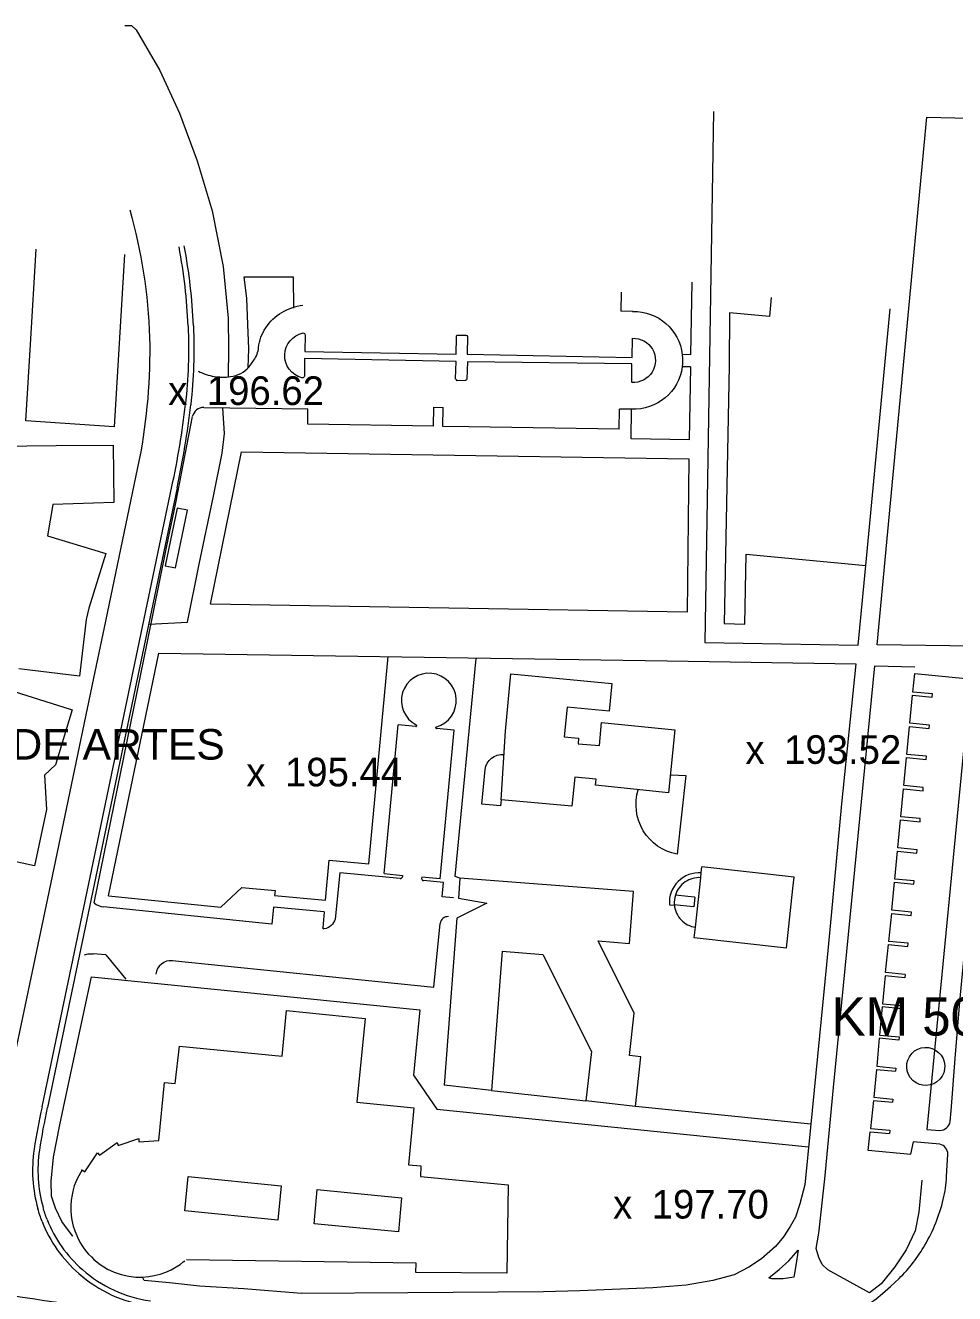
# Model space of a CAD drawing. Header units: millimetres. Extents: x 949 to 2135, y 1001 to 2286.
# Drawn here: x 1388.7 to 1632.1, y 1830.2 to 2162.3 of the extents above; entities that cross this region are included whole.
import ezdxf
from ezdxf.enums import TextEntityAlignment as Align

# ---------------------------------------------------------------- set-up
doc = ezdxf.new("R2010")
doc.units = ezdxf.units.MM
for name, color, linetype, lineweight in [('Nivel 11', 7, 'Continuous', 0), ('Nivel 12', 7, 'Continuous', 0), ('Nivel 15', 7, 'Continuous', 0), ('Nivel 24', 7, 'Continuous', 0), ('Nivel 25', 7, 'Continuous', 0), ('Nivel 27', 7, 'Continuous', 0), ('Nivel 3', 7, 'Continuous', 0), ('Nivel 45', 7, 'Continuous', 0)]:
    doc.layers.add(name, color=color, linetype=linetype, lineweight=lineweight)
doc.styles.add('Style-arial', font='arial.shx')
doc.styles.add('Style-font000', font='font000.shx')
doc.styles.add('Style-font001', font='font001.shx')
doc.styles.add('Style-font023', font='font023.shx')

msp = doc.modelspace()

# ---------------------------------------------------------------- linework, layer by layer
at = {"layer": 'Nivel 11', "color": 1, "linetype": 'Continuous', "lineweight": 0}
for p, q in [((1414.73, 2102.28), (1412.03, 2057.1)), ((1584.09, 2090.99), (1583.62, 2086.02)), ((1573.16, 2087.01), (1573.05, 2073.14)), ((1583.62, 2086.02), (1573.16, 2087.01)), ((1608.88, 2020.84), (1615.25, 2088.04)), ((1573.05, 2073.14), (1571.81, 2005.6)), ((1412.03, 2057.1), (1388.85, 2058.67)), ((1376.63, 2052.08), (1396.77, 2052.21)), ((1396.77, 2052.21), (1411.68, 2052.33)), ((1411.74, 2052.34), (1411.87, 2037.32)), ((1395.91, 2036.84), (1394.57, 2028.59)), ((1411.87, 2037.32), (1395.91, 2036.84)), ((1394.57, 2028.59), (1409.77, 2023.98)), ((1409.77, 2023.98), (1405.33, 2009.61)), ((1577.21, 2005.5), (1577.54, 2023.81)), ((1577.54, 2023.81), (1608.88, 2020.84)), ((1405.33, 2009.61), (1404.7, 2006.72)), ((1404.7, 2006.72), (1402.9, 1991.83)), ((1571.81, 2005.6), (1577.21, 2005.5)), ((1402.89, 1991.85), (1387.06, 1993.74)), ((1514.47, 1977.42), (1515.93, 1992.49)), ((1515.93, 1992.49), (1542.39, 1989.93)), ((1542.39, 1989.93), (1541.69, 1982.67)), ((1385.79, 1987.81), (1400.46, 1983.18)), ((1401.02, 1983), (1396.67, 1968.67)), ((1400.46, 1983.18), (1401.02, 1983)), ((1530.66, 1983.74), (1529.9, 1975.95)), ((1541.69, 1982.67), (1530.66, 1983.74)), ((1539.09, 1973.71), (1539.64, 1979.68)), ((1539.64, 1979.68), (1558.85, 1977.76)), ((1513.33, 1959.45), (1514.47, 1977.42)), ((1558.85, 1977.76), (1557.22, 1961.26)), ((1529.9, 1975.95), (1533.65, 1975.6)), ((1533.65, 1975.6), (1533.52, 1974.16)), ((1533.52, 1974.16), (1539.09, 1973.71)), ((1532.65, 1965.43), (1531.88, 1957.81)), ((1538.27, 1964.86), (1532.65, 1965.43)), ((1538.11, 1963.28), (1538.27, 1964.86)), ((1557.22, 1961.26), (1538.11, 1963.28)), ((1531.88, 1957.81), (1513.33, 1959.45)), ((1391.13, 1942.16), (1356.77, 1949.48)), ((1565.64, 1939.08), (1565.78, 1940.35)), ((1565.78, 1940.35), (1565.95, 1941.88)), ((1590.11, 1939.25), (1565.95, 1941.88)), ((1502.58, 1938.97), (1502.18, 1933.71)), ((1548, 1935.48), (1502.58, 1938.97)), ((1564.23, 1926.09), (1565.64, 1939.08)), ((1588.09, 1920.66), (1589.78, 1936.24)), ((1589.78, 1936.24), (1590.11, 1939.25)), ((1502.18, 1933.71), (1509.62, 1932.37)), ((1546.95, 1921.87), (1548, 1935.48)), ((1562.24, 1934.14), (1558.99, 1934.49)), ((1564.07, 1933.94), (1562.24, 1934.14)), ((1564.07, 1933.94), (1563.8, 1931.45)), ((1509.62, 1932.37), (1501.77, 1928.44)), ((1557.44, 1932), (1558.74, 1931.86)), ((1561.97, 1931.65), (1558.72, 1932.01)), ((1563.8, 1931.45), (1561.97, 1931.65)), ((1501.77, 1928.44), (1498.41, 1884.77)), ((1563.92, 1923.29), (1564.23, 1926.09)), ((1588.09, 1920.66), (1563.93, 1923.29)), ((1513.65, 1919.8), (1510.85, 1883.38)), ((1513.65, 1919.8), (1524.3, 1918.98)), ((1548.21, 1903.64), (1538.77, 1922.5)), ((1538.77, 1922.5), (1546.95, 1921.87)), ((1524.3, 1918.98), (1537.03, 1893.57)), ((1547.02, 1892.51), (1548.21, 1903.64)), ((1537.03, 1893.57), (1535.52, 1880.61)), ((1549.93, 1892.19), (1547.02, 1892.51)), ((1548.54, 1879.16), (1549.93, 1892.19)), ((1510.85, 1883.38), (1498.41, 1884.77)), ((1548.54, 1879.15), (1535.52, 1880.61))]:
    msp.add_line(p, q, dxfattribs=at)
at = {"layer": 'Nivel 11', "color": 1, "linetype": 'Continuous', "lineweight": 0, "flags": 128}
for points in [[(1388.85, 2058.67), (1390.08, 2078.7), (1391.58, 2103.68)], [(1396.67, 1968.67), (1393.72, 1965.95), (1394.23, 1956.93), (1391.13, 1942.16)], [(1513.33, 1959.45), (1513.22, 1957.88), (1508.28, 1958.32), (1509.16, 1967.39)], [(1557.91, 1966), (1561.69, 1965.8), (1559.45, 1945.22)], [(1403.48, 1862.62), (1404.32, 1862.09), (1407.63, 1867.06), (1408.16, 1866.42), (1412.77, 1869.74), (1413.07, 1868.96), (1418.43, 1870.8), (1418.45, 1869.9), (1423.66, 1870.22), (1425.21, 1885.41), (1428.01, 1885.14), (1429.08, 1894.96), (1456.04, 1892.38), (1457.15, 1904.29), (1477.78, 1902.19), (1475.58, 1880.32), (1490.52, 1878.8), (1489.11, 1863.89), (1492.34, 1863.65), (1492.21, 1860.83), (1515.2, 1858.64), (1514.81, 1835.49), (1491, 1835.71), (1491.13, 1838.13), (1430.94, 1838.97)], [(1403.65, 1862.61), (1403.16, 1861.77), (1402.7, 1860.98), (1402.33, 1860.25), (1401.95, 1859.43), (1401.55, 1858.38), (1401.27, 1857.35), (1400.97, 1856.04), (1400.75, 1854.59), (1400.67, 1853.16), (1400.67, 1851.95), (1400.73, 1850.62), (1400.91, 1849.39), (1401.28, 1847.86), (1401.66, 1846.59), (1402.18, 1845.36), (1402.56, 1844.53), (1403.19, 1843.34), (1403.63, 1842.67), (1404.16, 1841.9), (1404.78, 1841.12), (1405.27, 1840.52), (1406.02, 1839.77), (1406.67, 1839.13), (1407.42, 1838.47), (1408.02, 1838.02), (1408.6, 1837.62)], [(1408.6, 1837.62), (1409.31, 1837.15), (1410.25, 1836.6), (1411.99, 1835.81), (1413.86, 1835.18), (1415.88, 1834.74), (1417.65, 1834.48), (1419.41, 1834.49), (1421.08, 1834.62), (1422.45, 1834.88), (1424.08, 1835.29), (1425.56, 1835.79), (1426.91, 1836.43), (1428.24, 1837.16), (1429.26, 1837.79), (1430.07, 1838.45), (1430.51, 1838.79)]]:
    msp.add_lwpolyline(points, dxfattribs=at)
for points in [[(1445.33, 2050.58), (1562.48, 2048.77), (1562.05, 2008.61), (1437.2, 2010.73), (1445.33, 2050.58)], [(1425.32, 2020.76), (1428.07, 2020.19), (1431.2, 2035.29), (1428.46, 2035.86), (1425.32, 2020.76)], [(1431.41, 1860.79), (1455.78, 1858.38), (1454.89, 1849.39), (1430.52, 1851.8), (1431.41, 1860.79)], [(1465.21, 1857.39), (1487.3, 1855.24), (1486.43, 1846.31), (1464.34, 1848.46), (1465.21, 1857.39)]]:
    msp.add_lwpolyline(points, close=True, dxfattribs=at)
at = {"layer": 'Nivel 11', "color": 1, "linetype": 'Continuous', "lineweight": 0, "extrusion": (0, 0, -1)}
for centre, radius, start, end in [((-1513.69, 1966.82), 4.57, 7.1447, 95.1441), ((-1561.91, 1958.22), 13.23, 280.7563, 17.0454)]:
    msp.add_arc(centre, radius, start, end, dxfattribs=at)
at = {"layer": 'Nivel 11', "color": 1, "linetype": 'Continuous', "lineweight": 0}
for radius, start, end in [(7.82, 85.976, 184.0967), (6.54, 123.788, 162.7607), (6.54, 86.4057, 123.788), (6.54, 162.7607, 184.796), (6.54, 184.796, 186.1466), (6.54, 186.1466, 223.7778), (6.54, 223.7779, 261.1582)]:
    msp.add_arc((1565.23, 1932.55), radius, start, end, dxfattribs=at)
at = {"layer": 'Nivel 12', "color": 7, "linetype": 'Continuous', "lineweight": 0}
for p, q in [((1569.01, 2139.67), (1566.72, 2000.7)), ((1606.89, 1999.93), (1608.88, 2020.84)), ((1566.72, 2000.7), (1606.89, 1999.93)), ((1501.34, 1939.4), (1506.79, 1996.51)), ((1502.58, 1938.97), (1501.34, 1939.4)), ((1510.85, 1883.38), (1535.52, 1880.61)), ((1548.55, 1879.23), (1594.44, 1874.6)), ((1419.88, 1833.57), (1419.41, 1834.49)), ((1426.53, 1832.96), (1419.88, 1833.57))]:
    msp.add_line(p, q, dxfattribs=at)
at = {"layer": 'Nivel 12', "color": 7, "linetype": 'Continuous', "lineweight": 0, "flags": 128}
for points in [[(1410.51, 1934.31), (1423.73, 1997.9), (1556.85, 1995.86), (1606.26, 1995.1), (1602.55, 1958.38), (1599.83, 1929.21), (1598.54, 1916.37), (1594.35, 1873.7), (1592.89, 1858.62), (1591.61, 1853.63), (1590.45, 1850.17), (1589.1, 1847.7), (1587.35, 1844.99), (1585.23, 1842.52), (1581.55, 1839.3), (1578.26, 1837.08), (1574.39, 1835.11), (1568.78, 1833.62), (1561.82, 1832.39), (1553.12, 1831.65), (1533.97, 1830.91), (1524.49, 1830.66), (1488.9, 1830.41), (1461.04, 1830.17), (1445.95, 1831.4), (1434.35, 1832.14), (1426.53, 1832.96)], [(1410.51, 1934.31), (1439.94, 1931.34), (1445.47, 1936.52), (1454.13, 1935.72), (1454.01, 1934.42), (1467.32, 1933.18), (1468.31, 1943.69), (1478.69, 1942.72), (1483.77, 1997.02)], [(1401.19, 1845.15), (1401.05, 1845.28), (1398.32, 1849.02), (1396.64, 1852.51), (1395.6, 1855.72), (1395.45, 1859.63), (1396.08, 1865.89), (1397.8, 1874.32), (1399.36, 1881.74), (1399.36, 1881.74), (1406.06, 1913.12)], [(1406.06, 1913.12), (1492.08, 1904.44), (1490.36, 1887.39), (1496.54, 1878.45), (1593.86, 1868.63)]]:
    msp.add_lwpolyline(points, dxfattribs=at)
at = {"layer": 'Nivel 15', "color": 7, "linetype": 'Continuous', "lineweight": 0}
for p, q in [((1547.81, 2087.36), (1544.69, 2087.4)), ((1447.33, 2072.84), (1448.59, 2074.56)), ((1435.5, 2062.21), (1462.74, 2061.82)), ((1462.69, 2057.81), (1462.74, 2061.82)), ((1495.68, 2057.28), (1495.76, 2062.28)), ((1495.76, 2062.28), (1498.13, 2062.24)), ((1498.05, 2057.24), (1498.13, 2062.24)), ((1544.31, 2056.51), (1544.37, 2061.8)), ((1547.49, 2061.76), (1544.37, 2061.8)), ((1495.68, 2057.28), (1462.69, 2057.81)), ((1504.88, 2057.14), (1498.05, 2057.24)), ((1544.31, 2056.51), (1504.88, 2057.14)), ((1418.58, 2048.62), (1409.75, 2006.24)), ((1409.75, 2006.24), (1406.62, 1991.28)), ((1621.21, 1987.68), (1621.69, 1992.58)), ((1621.69, 1992.58), (1639.79, 1990.81)), ((1620.44, 1979.5), (1621.14, 1986.83)), ((1621.14, 1986.83), (1626.23, 1986.35)), ((1626.3, 1987.19), (1621.21, 1987.68)), ((1635.91, 1987.64), (1624.86, 1873.17)), ((1626.23, 1986.35), (1626.3, 1987.19)), ((1625.52, 1979.02), (1620.44, 1979.5)), ((1482.73, 1940.13), (1486.38, 1979.08)), ((1490.97, 1978.65), (1486.38, 1979.08)), ((1491.18, 1978.92), (1491.17, 1978.81)), ((1496.23, 1978.34), (1496.23, 1978.37)), ((1501.01, 1977.71), (1496.39, 1978.14)), ((1497.37, 1938.76), (1501.02, 1977.71)), ((1619.65, 1971.36), (1620.36, 1978.66)), ((1620.36, 1978.66), (1625.44, 1978.18)), ((1625.44, 1978.18), (1625.52, 1979.02)), ((1618.86, 1963.19), (1619.56, 1970.51)), ((1619.56, 1970.51), (1624.65, 1970.03)), ((1624.73, 1970.88), (1619.65, 1971.36)), ((1624.65, 1970.03), (1624.73, 1970.88)), ((1623.94, 1962.71), (1618.86, 1963.19)), ((1618.07, 1955.04), (1618.77, 1962.34)), ((1618.77, 1962.34), (1623.86, 1961.86)), ((1623.86, 1961.86), (1623.94, 1962.71)), ((1617.28, 1946.86), (1617.99, 1954.19)), ((1617.99, 1954.19), (1623.07, 1953.71)), ((1623.15, 1954.56), (1618.07, 1955.04)), ((1623.07, 1953.71), (1623.15, 1954.56)), ((1622.36, 1946.38), (1617.28, 1946.86)), ((1622.28, 1945.53), (1622.36, 1946.38)), ((1616.47, 1938.71), (1617.2, 1946.01)), ((1617.2, 1946.01), (1622.28, 1945.53)), ((1471.07, 1940.37), (1469.92, 1928.22)), ((1486.94, 1938.88), (1471.07, 1940.37)), ((1482.73, 1940.13), (1487.51, 1939.68)), ((1487.51, 1939.68), (1487.48, 1939.33)), ((1492.57, 1939.21), (1492.53, 1938.86)), ((1497.37, 1938.76), (1492.57, 1939.21)), ((1498.29, 1937.82), (1492.98, 1938.32)), ((1497.93, 1934.05), (1498.29, 1937.82)), ((1615.72, 1930.53), (1616.39, 1937.87)), ((1616.39, 1937.87), (1621.47, 1937.39)), ((1621.55, 1938.24), (1616.47, 1938.71)), ((1621.47, 1937.39), (1621.55, 1938.24)), ((1500.92, 1933.77), (1497.93, 1934.05)), ((1453.31, 1926.93), (1409.24, 1931.45)), ((1453.72, 1931.38), (1453.31, 1926.93)), ((1467.04, 1930.14), (1453.72, 1931.38)), ((1467.04, 1930.14), (1466.64, 1925.96)), ((1614.88, 1922.39), (1615.65, 1929.68)), ((1615.65, 1929.68), (1620.73, 1929.21)), ((1620.81, 1930.05), (1615.72, 1930.53)), ((1620.73, 1929.21), (1620.81, 1930.05)), ((1495.72, 1910.43), (1497.4, 1927.08)), ((1614.06, 1914.22), (1614.79, 1921.54)), ((1614.79, 1921.54), (1619.88, 1921.06)), ((1619.96, 1921.91), (1614.88, 1922.39)), ((1619.88, 1921.06), (1619.96, 1921.91)), ((1404.2, 1918.84), (1405.17, 1919.1)), ((1405.17, 1919.1), (1406.53, 1919.16)), ((1409.83, 1918.85), (1406.53, 1919.16)), ((1409.83, 1918.85), (1415.02, 1912.54)), ((1427.23, 1917.35), (1495.72, 1910.43)), ((1613.96, 1913.38), (1613.28, 1906.05)), ((1619.06, 1912.89), (1613.96, 1913.38)), ((1619.16, 1913.74), (1614.06, 1914.22)), ((1619.16, 1913.74), (1619.06, 1912.89)), ((1613.19, 1905.22), (1612.5, 1897.87)), ((1618.28, 1904.74), (1613.19, 1905.22)), ((1613.28, 1906.05), (1618.38, 1905.57)), ((1618.38, 1905.57), (1618.28, 1904.74)), ((1612.4, 1897.03), (1611.76, 1889.73)), ((1617.5, 1896.55), (1612.4, 1897.03)), ((1612.5, 1897.87), (1617.6, 1897.38)), ((1617.6, 1897.38), (1617.5, 1896.55)), ((1611.76, 1889.73), (1616.77, 1889.23)), ((1611.68, 1888.89), (1610.97, 1881.61)), ((1611.68, 1888.89), (1616.69, 1888.39)), ((1616.77, 1889.23), (1616.69, 1888.39)), ((1610.87, 1880.77), (1610.1, 1873.42)), ((1610.87, 1880.77), (1615.88, 1880.27)), ((1610.97, 1881.61), (1615.98, 1881.11)), ((1615.98, 1881.11), (1615.88, 1880.27)), ((1610.1, 1873.42), (1615.18, 1872.92)), ((1609.53, 1867.62), (1610.02, 1872.57)), ((1610.02, 1872.57), (1615.1, 1872.07)), ((1615.18, 1872.92), (1615.1, 1872.07)), ((1621.26, 1869.95), (1620.61, 1866.7)), ((1628.27, 1869.3), (1621.26, 1869.95)), ((1620.71, 1866.58), (1609.53, 1867.62)), ((1630.04, 1860.82), (1630.39, 1866.67)), ((1615.35, 1832.05), (1617.6, 1834.11)), ((1613.23, 1830.19), (1615.35, 1832.05))]:
    msp.add_line(p, q, dxfattribs=at)
at = {"layer": 'Nivel 15', "color": 7, "linetype": 'Continuous', "lineweight": 0, "flags": 128}
for points in [[(1544.76, 2092.43), (1544.69, 2087.4)], [(1406.74, 1932.46), (1420.62, 2000.46), (1425.7, 2025.54), (1428.19, 2037.23), (1432.53, 2059.88)], [(1406.62, 1991.28), (1394.52, 1933.67), (1382.09, 1874.59)], [(1630.99, 1875.23), (1631.24, 1878.01), (1632.25, 1891.74), (1633.53, 1906.58), (1635.48, 1927.68), (1637.4, 1947.83)], [(1624.86, 1873.17), (1628.25, 1872.89)]]:
    msp.add_lwpolyline(points, dxfattribs=at)
msp.add_lwpolyline([(1462, 2081.23), (1461.9, 2076.84), (1501.59, 2076.16), (1501.66, 2080.59), (1501.66, 2080.59, -0.578336), (1502.08, 2081.16), (1502.08, 2081.16), (1504.13, 2081.18, -0.309486), (1504.51, 2080.81), (1504.51, 2080.8), (1504.45, 2076.18), (1547.64, 2075.28), (1547.75, 2080.33), (1547.75, 2080.33, -1.059007), (1547.57, 2068.77), (1547.57, 2068.77), (1547.62, 2073.67), (1504.51, 2074.13), (1504.38, 2069.63), (1504.38, 2069.63, -0.237453), (1504.05, 2069.26), (1504.05, 2069.26), (1501.88, 2069.2), (1501.88, 2069.2, -0.018258), (1501.44, 2069.68), (1501.44, 2069.68), (1501.57, 2074.23), (1461.88, 2075), (1461.86, 2070.44), (1461.86, 2070.44, -0.383057), (1461.14, 2069.98, -0.789562), (1461.46, 2081.73, -0.349616), (1462, 2081.23), (1462, 2081.23)], format="xyb", close=True, dxfattribs=at)
at = {"layer": 'Nivel 15', "color": 7, "linetype": 'Continuous', "lineweight": 0, "extrusion": (0, 0, -1)}
for centre, radius, start, end in [((-1283.79, 2076.27), 137.54, 164.0965, 178.2308), ((-1462.89, 2075.57), 13.48, 33.791, 83.7813), ((-1548.09, 2074.55), 12.81, 88.7237, 173.354), ((-1461.45, 2076.64), 11.7, 6.2321, 33.3863), ((-1270.94, 2077.15), 150.37, 178.7169, 190.9377), ((-1548.09, 2074.55), 12.81, 173.354, 187.5743), ((-1548.09, 2074.55), 12.81, 187.5743, 272.6855), ((-1491, 1978.93), 0.18, 117.7831, 185.3104), ((-1466.19, 1929.5), 3.94, 198.848, 258.0145), ((-1466.95, 1925.93), 0.3, 258.0145, 5.349)]:
    msp.add_arc(centre, radius, start, end, dxfattribs=at)
at = {"layer": 'Nivel 15', "color": 7, "linetype": 'Continuous', "lineweight": 0}
for centre, radius, start, end in [((1442.82, 2078.6), 7.04, 325.0078, 354.3503), ((1441.58, 2078), 7.73, 276.7733, 318.0867), ((1440.45, 2083.74), 13.61, 242.0006, 260.4483), ((1440.35, 2080.9), 10.79, 258.4991, 281.4743), ((1435.45, 2059.22), 3, 89.1568, 167.153), ((1494.43, 1985.44), 7.18, 285.5918, 242.2169), ((1490.99, 1978.83), 0.18, 264.5683, 354.6974), ((1496.4, 1978.32), 0.18, 174.5209, 264.6726), ((1496.41, 1978.36), 0.18, 105.5918, 174.59), ((1486.98, 1939.38), 0.5, 264.6498, 354.6179), ((1493.03, 1938.81), 0.5, 174.7824, 264.7445), ((1409.79, 1936.43), 5.01, 232.4763, 263.7721), ((1499.39, 1926.88), 2, 84.6558, 174.2545), ((1426.88, 1913.36), 4, 84.8905, 173.4147), ((1628.24, 1875.67), 2.78, 270.1805, 350.9324), ((1627.59, 1866.58), 2.81, 1.8913, 75.8684), ((1596.58, 1862.56), 33.5, 346.6307, 357.0317), ((1586.01, 1865.28), 44.41, 329.716, 346.3651), ((1585.95, 1865.51), 44.59, 315.2302, 329.4964), ((1584.47, 1863.27), 43.83, 296.1499, 310.9945)]:
    msp.add_arc(centre, radius, start, end, dxfattribs=at)
at = {"layer": 'Nivel 24', "color": 3, "linetype": 'Continuous', "lineweight": 0}
for p, q in [((1563.29, 2095.02), (1562.98, 2076)), ((1562.98, 2076), (1560.81, 2076.04)), ((1562.93, 2072.83), (1560.79, 2072.87)), ((1562.93, 2072.83), (1562.63, 2053.77)), ((1547.41, 2054.01), (1547.49, 2061.76)), ((1562.63, 2053.77), (1547.41, 2054.01))]:
    msp.add_line(p, q, dxfattribs=at)
at = {"layer": 'Nivel 24', "color": 3, "linetype": 'Continuous', "lineweight": 0, "flags": 128}
for points in [[(1414.8, 2162.26), (1416.5, 2162.22), (1417.74, 2161.06), (1423.96, 2150.41), (1429.1, 2139.23), (1433.71, 2126.76), (1437.69, 2113.66), (1440.55, 2099.14), (1441.89, 2085.63), (1441.96, 2077.57), (1441.83, 2070.28)], [(1624.87, 2138.26), (1650.57, 2137.59), (1637.25, 1999.68), (1611.87, 2000.08), (1624.87, 2138.26)], [(1459.07, 2088.25), (1458.95, 2096.36), (1445.95, 2096.32), (1446.64, 2090.8), (1446.92, 2083.95), (1447.16, 2077.58), (1447.03, 2072.64)], [(1421.15, 2005.5), (1431.21, 2006.02), (1434.22, 2021.17), (1438, 2038.98), (1440.3, 2050.28), (1440.87, 2055.42), (1440.46, 2062.14)], [(1623.58, 1859.86), (1622.76, 1851.45), (1621.82, 1846.63), (1619.41, 1841.67), (1616.51, 1837.15), (1612.9, 1832.76), (1609.82, 1830.35), (1598.94, 1836.37), (1597.43, 1837.83), (1596.56, 1839.58), (1595.85, 1842), (1596.58, 1846), (1598.18, 1860.19), (1600.39, 1884.1), (1611.26, 1994.59)], [(1611.26, 1994.59), (1621.72, 1994.28)], [(1583.49, 1834.26), (1586.17, 1836.49), (1588.67, 1838.72), (1591.16, 1841.54), (1590.58, 1837.52), (1590, 1834.5), (1587.21, 1834.04), (1584.25, 1834.07), (1583.49, 1834.26)]]:
    msp.add_lwpolyline(points, dxfattribs=at)
at = {"layer": 'Nivel 25', "color": 7, "linetype": 'Continuous', "lineweight": 0}
msp.add_ellipse((1624.58, 1889.65), major_axis=(3.37, 3.69), ratio=1, dxfattribs=at)
at = {"layer": 'Nivel 27', "color": 16, "linetype": 'Continuous', "lineweight": 0}
for p, q in [((1393.11, 1879.1), (1427.11, 2041.49)), ((1428.48, 2041.2), (1394.49, 1878.92))]:
    msp.add_line(p, q, dxfattribs=at)
for centre, radius, start, end in [((1290.76, 2077.88), 140.71, 2.2839, 10.7973), ((1290.77, 2077.88), 142.1, 2.2842, 10.7975), ((1217.32, 2087.25), 214.72, 347.6961, 353.5309), ((1217.32, 2087.25), 216.12, 347.6961, 353.5309), ((1563.21, 1841.45), 174.22, 167.5211, 171.2474), ((1565.04, 1841.36), 174.64, 167.5829, 171.3092), ((1428.01, 1862.49), 37.39, 171.5877, 195.6905), ((1428.01, 1862.49), 35.99, 171.5877, 195.6905), ((1425.51, 1861.73), 34.79, 201.341, 229.1582), ((1425.54, 1861.74), 33.42, 201.3522, 229.1694), ((1426.21, 1862.01), 35.47, 228.6042, 262.0689), ((1426.21, 1862.01), 34.07, 228.6042, 262.011), ((1537.39, 2796.71), 978.91, 260.39517, 262.2056)]:
    msp.add_arc(centre, radius, start, end, dxfattribs=at)
at = {"layer": 'Nivel 27', "color": 16, "linetype": 'Continuous', "lineweight": 0, "extrusion": (0, 0, -1)}
for centre, radius, start, end in [((-1294.23, 2077.89), 137.25, 177.663, 186.2024), ((-1294.18, 2077.89), 138.69, 177.6644, 186.2038), ((-1428.52, 1862.57), 37.9, 339.1429, 344.3986), ((-1428.52, 1862.57), 36.5, 339.1429, 344.3986)]:
    msp.add_arc(centre, radius, start, end, dxfattribs=at)

# ---------------------------------------------------------------- texts
at = {"layer": 'Nivel 25', "color": 7, "linetype": 'Continuous', "lineweight": 0, "style": 'Style-font001', "width": 0.999998}
msp.add_text('KM 501', height=10, rotation=359.9983, dxfattribs=at).set_placement((1599.88, 1902.73), align=Align.MIDDLE_LEFT)
at = {"layer": 'Nivel 3', "color": 16, "linetype": 'Continuous', "lineweight": 0, "style": 'Style-font023', "width": 1}
for s, p in [('196.62', (1436.27, 2066.61)), ('193.52', (1587.48, 1972.63)), ('195.44', (1456.74, 1966.73)), ('197.70', (1552.8, 1853.57))]:
    msp.add_text(s, height=7.5, rotation=359.9983, dxfattribs=at).set_placement(p, align=Align.MIDDLE_LEFT)
at = {"layer": 'Nivel 3', "color": 16, "linetype": 'Continuous', "lineweight": 0, "style": 'Style-font000', "width": 1}
for p in [(1428.65, 2066.61), (1579.85, 1972.63), (1449.11, 1966.73), (1545.19, 1853.57)]:
    msp.add_text('x', height=7.5, rotation=359.9983, dxfattribs=at).set_placement(p, align=Align.MIDDLE_CENTER)
at = {"layer": 'Nivel 45', "color": 7, "linetype": 'Continuous', "lineweight": 0, "style": 'Style-arial'}
msp.add_text('ESCUELAS DE ARTES', height=8, rotation=359.9983, dxfattribs=at).set_placement((1381.67, 1974), align=Align.MIDDLE_CENTER)

doc.saveas('drawing.dxf')
